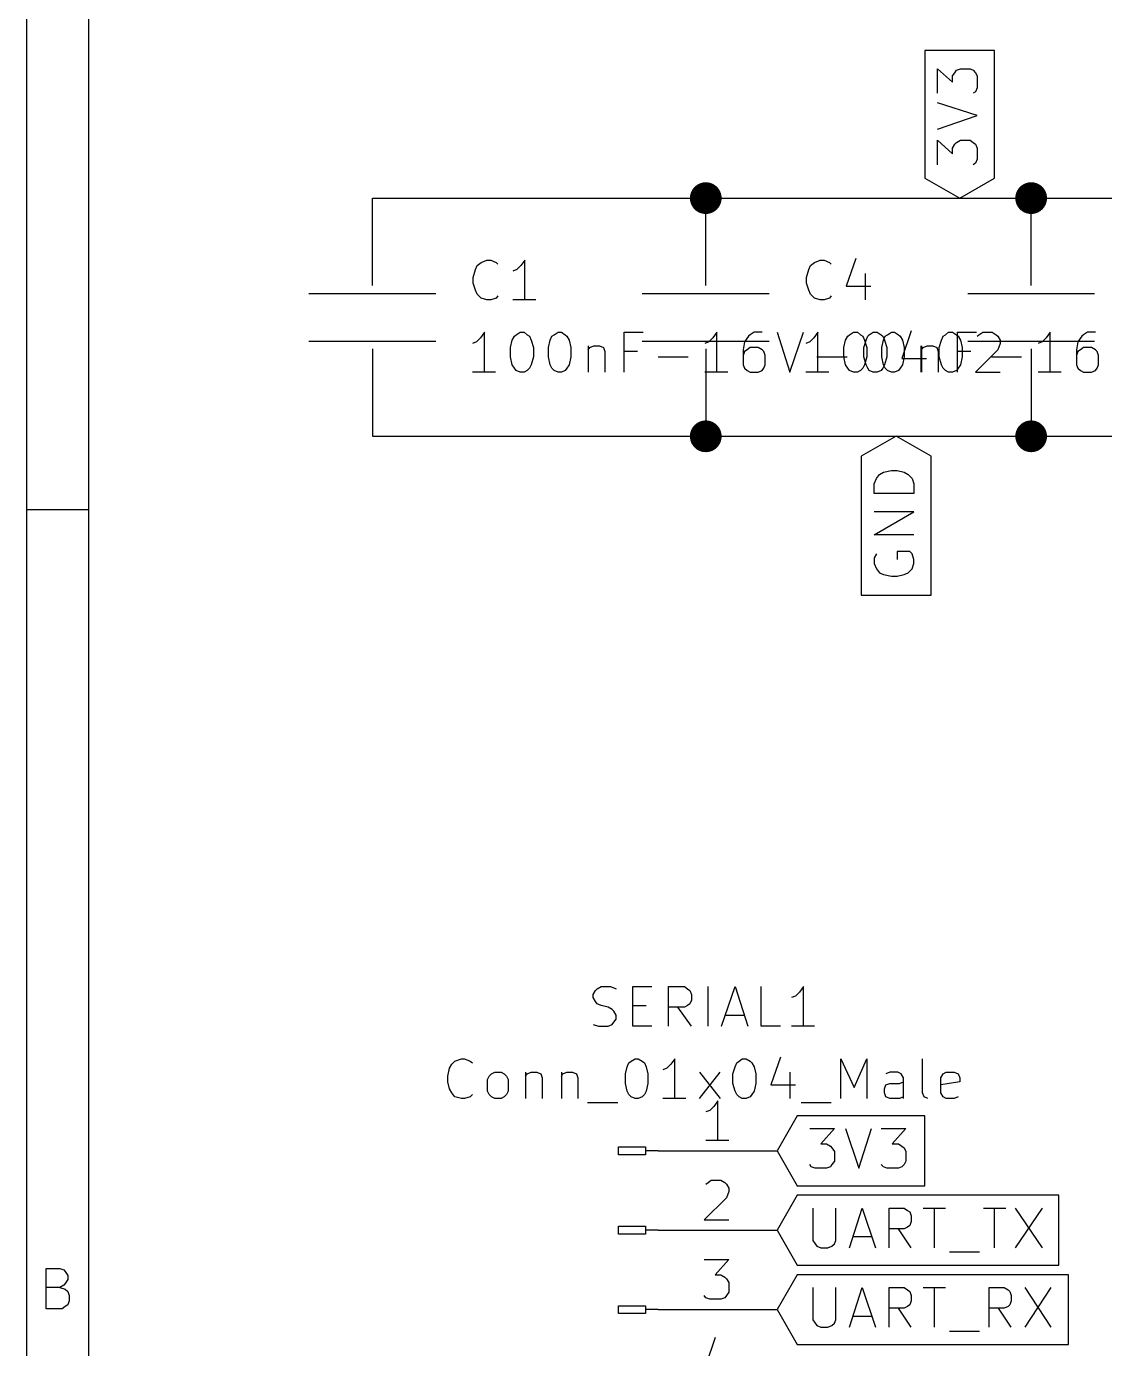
# Model space of a CAD drawing. Extents: x 0.4 to 11.3, y -7.9 to -0.4.
# Drawn here: x 0.394 to 1.752, y -3.419 to -1.754 of the extents above; entities that cross this region are included whole.
import ezdxf

# ---------------------------------------------------------------- set-up
doc = ezdxf.new("R2010")
doc.units = 0
doc.header["$MEASUREMENT"] = 0
for name, color, linetype in [('CYAN2', 4, 'CONTINUOUS'), ('GREEN2', 3, 'CONTINUOUS'), ('RED2', 1, 'CONTINUOUS')]:
    doc.layers.add(name, color=color, linetype=linetype)

msp = doc.modelspace()

# ---------------------------------------------------------------- linework, layer by layer
at = {"layer": 'CYAN2', "linetype": 'CONTINUOUS'}
for p, q in [((0.967, -2.051), (0.974, -2.048)), ((0.974, -2.048), (0.979, -2.048)), ((0.979, -2.048), (0.986, -2.051)), ((1.022, -2.048), (1.017, -2.055)), ((1.022, -2.098), (1.022, -2.048)), ((1.387, -2.051), (1.394, -2.048)), ((1.394, -2.048), (1.399, -2.048)), ((1.399, -2.048), (1.406, -2.051)), ((1.439, -2.046), (1.427, -2.081)), ((0.957, -2.07), (0.96, -2.06)), ((0.96, -2.06), (0.962, -2.055)), ((0.962, -2.055), (0.967, -2.051)), ((0.986, -2.051), (0.988, -2.053)), ((1.012, -2.06), (1.007, -2.062)), ((1.017, -2.055), (1.012, -2.06)), ((1.377, -2.07), (1.38, -2.06)), ((1.38, -2.06), (1.382, -2.055)), ((1.382, -2.055), (1.387, -2.051)), ((1.406, -2.051), (1.408, -2.053)), ((0.957, -2.077), (0.957, -2.07)), ((0.96, -2.086), (0.957, -2.077)), ((1.377, -2.077), (1.377, -2.07)), ((1.38, -2.086), (1.377, -2.077)), ((1.427, -2.081), (1.458, -2.081)), ((1.451, -2.065), (1.451, -2.098)), ((0.962, -2.091), (0.96, -2.086)), ((0.967, -2.096), (0.962, -2.091)), ((0.974, -2.098), (0.967, -2.096)), ((0.979, -2.098), (0.974, -2.098)), ((0.986, -2.096), (0.979, -2.098)), ((0.988, -2.093), (0.986, -2.096)), ((1.036, -2.098), (1.007, -2.098)), ((1.382, -2.091), (1.38, -2.086)), ((1.387, -2.096), (1.382, -2.091)), ((1.394, -2.098), (1.387, -2.096)), ((1.399, -2.098), (1.394, -2.098)), ((1.406, -2.096), (1.399, -2.098)), ((1.408, -2.093), (1.406, -2.096)), ((0.966, -2.146), (0.961, -2.151)), ((0.971, -2.139), (0.966, -2.146)), ((0.971, -2.189), (0.971, -2.139)), ((1.006, -2.149), (1.009, -2.144)), ((1.009, -2.144), (1.011, -2.142)), ((1.011, -2.142), (1.016, -2.139)), ((1.016, -2.139), (1.021, -2.139)), ((1.021, -2.139), (1.025, -2.142)), ((1.025, -2.142), (1.028, -2.144)), ((1.028, -2.144), (1.03, -2.149)), ((1.054, -2.149), (1.056, -2.144)), ((1.056, -2.144), (1.059, -2.142)), ((1.059, -2.142), (1.064, -2.139)), ((1.064, -2.139), (1.068, -2.139)), ((1.068, -2.139), (1.073, -2.142)), ((1.073, -2.142), (1.075, -2.144)), ((1.075, -2.144), (1.078, -2.149)), ((1.147, -2.189), (1.147, -2.139)), ((1.147, -2.139), (1.171, -2.139)), ((1.259, -2.146), (1.254, -2.151)), ((1.264, -2.139), (1.259, -2.146)), ((1.264, -2.189), (1.264, -2.139)), ((1.304, -2.144), (1.299, -2.151)), ((1.306, -2.142), (1.304, -2.144)), ((1.311, -2.139), (1.306, -2.142)), ((1.321, -2.139), (1.311, -2.139)), ((1.34, -2.139), (1.356, -2.189)), ((1.356, -2.189), (1.373, -2.139)), ((1.386, -2.146), (1.381, -2.151)), ((1.391, -2.139), (1.386, -2.146)), ((1.391, -2.189), (1.391, -2.139)), ((1.426, -2.149), (1.429, -2.144)), ((1.429, -2.144), (1.431, -2.142)), ((1.431, -2.142), (1.436, -2.139)), ((1.436, -2.139), (1.441, -2.139)), ((1.441, -2.139), (1.445, -2.142)), ((1.445, -2.142), (1.448, -2.144)), ((1.448, -2.144), (1.45, -2.149)), ((1.452, -2.149), (1.454, -2.144)), ((1.454, -2.144), (1.456, -2.142)), ((1.456, -2.142), (1.461, -2.139)), ((1.461, -2.139), (1.466, -2.139)), ((1.466, -2.139), (1.471, -2.142)), ((1.471, -2.142), (1.473, -2.144)), ((1.473, -2.144), (1.475, -2.149)), ((1.474, -2.149), (1.476, -2.144)), ((1.476, -2.144), (1.479, -2.142)), ((1.479, -2.142), (1.484, -2.139)), ((1.484, -2.139), (1.488, -2.139)), ((1.488, -2.139), (1.493, -2.142)), ((1.493, -2.142), (1.495, -2.144)), ((1.495, -2.144), (1.498, -2.149)), ((1.509, -2.137), (1.497, -2.172)), ((1.547, -2.149), (1.549, -2.144)), ((1.549, -2.144), (1.552, -2.142)), ((1.552, -2.142), (1.556, -2.139)), ((1.556, -2.139), (1.561, -2.139)), ((1.561, -2.139), (1.566, -2.142)), ((1.566, -2.142), (1.568, -2.144)), ((1.567, -2.189), (1.567, -2.139)), ((1.567, -2.139), (1.591, -2.139)), ((1.568, -2.144), (1.571, -2.149)), ((1.592, -2.144), (1.594, -2.142)), ((1.594, -2.142), (1.599, -2.139)), ((1.599, -2.139), (1.611, -2.139)), ((1.611, -2.139), (1.616, -2.142)), ((1.616, -2.142), (1.618, -2.144)), ((1.618, -2.144), (1.621, -2.149)), ((1.679, -2.146), (1.674, -2.151)), ((1.684, -2.139), (1.679, -2.146)), ((1.684, -2.189), (1.684, -2.139)), ((1.724, -2.144), (1.719, -2.151)), ((1.726, -2.142), (1.724, -2.144)), ((1.731, -2.139), (1.726, -2.142)), ((1.741, -2.139), (1.731, -2.139)), ((0.961, -2.151), (0.956, -2.153)), ((1.004, -2.158), (1.006, -2.149)), ((1.004, -2.17), (1.004, -2.158)), ((1.03, -2.149), (1.033, -2.158)), ((1.033, -2.158), (1.033, -2.17)), ((1.052, -2.158), (1.054, -2.149)), ((1.052, -2.17), (1.052, -2.158)), ((1.078, -2.149), (1.08, -2.158)), ((1.08, -2.158), (1.08, -2.17)), ((1.102, -2.156), (1.102, -2.189)), ((1.102, -2.161), (1.104, -2.158)), ((1.104, -2.158), (1.109, -2.156)), ((1.109, -2.156), (1.116, -2.156)), ((1.116, -2.156), (1.121, -2.158)), ((1.121, -2.158), (1.123, -2.163)), ((1.123, -2.163), (1.123, -2.189)), ((1.164, -2.163), (1.147, -2.163)), ((1.254, -2.151), (1.249, -2.153)), ((1.299, -2.151), (1.297, -2.161)), ((1.297, -2.161), (1.297, -2.18)), ((1.299, -2.163), (1.297, -2.168)), ((1.302, -2.161), (1.299, -2.163)), ((1.306, -2.158), (1.302, -2.161)), ((1.316, -2.158), (1.306, -2.158)), ((1.321, -2.161), (1.316, -2.158)), ((1.323, -2.163), (1.321, -2.161)), ((1.325, -2.168), (1.323, -2.163)), ((1.381, -2.151), (1.376, -2.153)), ((1.424, -2.158), (1.426, -2.149)), ((1.424, -2.17), (1.424, -2.158)), ((1.449, -2.158), (1.452, -2.149)), ((1.449, -2.17), (1.449, -2.158)), ((1.45, -2.149), (1.453, -2.158)), ((1.453, -2.158), (1.453, -2.17)), ((1.472, -2.158), (1.474, -2.149)), ((1.472, -2.17), (1.472, -2.158)), ((1.475, -2.149), (1.478, -2.158)), ((1.478, -2.158), (1.478, -2.17)), ((1.498, -2.149), (1.5, -2.158)), ((1.5, -2.158), (1.5, -2.17)), ((1.521, -2.156), (1.521, -2.189)), ((1.522, -2.156), (1.522, -2.189)), ((1.522, -2.161), (1.524, -2.158)), ((1.524, -2.158), (1.529, -2.156)), ((1.529, -2.156), (1.536, -2.156)), ((1.536, -2.156), (1.541, -2.158)), ((1.541, -2.158), (1.543, -2.163)), ((1.543, -2.163), (1.543, -2.189)), ((1.544, -2.158), (1.547, -2.149)), ((1.544, -2.17), (1.544, -2.158)), ((1.584, -2.163), (1.567, -2.163)), ((1.571, -2.149), (1.573, -2.158)), ((1.573, -2.158), (1.573, -2.17)), ((1.618, -2.161), (1.59, -2.189)), ((1.621, -2.153), (1.618, -2.161)), ((1.621, -2.149), (1.621, -2.153)), ((1.674, -2.151), (1.669, -2.153)), ((1.719, -2.151), (1.717, -2.161)), ((1.717, -2.161), (1.717, -2.18)), ((1.719, -2.163), (1.717, -2.168)), ((1.722, -2.161), (1.719, -2.163)), ((1.726, -2.158), (1.722, -2.161)), ((1.736, -2.158), (1.726, -2.158)), ((1.741, -2.161), (1.736, -2.158)), ((1.743, -2.163), (1.741, -2.161)), ((1.745, -2.168), (1.743, -2.163)), ((1.006, -2.18), (1.004, -2.17)), ((1.009, -2.184), (1.006, -2.18)), ((1.03, -2.18), (1.028, -2.184)), ((1.033, -2.17), (1.03, -2.18)), ((1.054, -2.18), (1.052, -2.17)), ((1.056, -2.184), (1.054, -2.18)), ((1.078, -2.18), (1.075, -2.184)), ((1.08, -2.17), (1.078, -2.18)), ((1.19, -2.17), (1.228, -2.17)), ((1.297, -2.18), (1.299, -2.184)), ((1.323, -2.184), (1.325, -2.18)), ((1.325, -2.18), (1.325, -2.168)), ((1.39, -2.17), (1.428, -2.17)), ((1.426, -2.18), (1.424, -2.17)), ((1.429, -2.184), (1.426, -2.18)), ((1.45, -2.18), (1.448, -2.184)), ((1.452, -2.18), (1.449, -2.17)), ((1.453, -2.17), (1.45, -2.18)), ((1.454, -2.184), (1.452, -2.18)), ((1.474, -2.18), (1.472, -2.17)), ((1.475, -2.18), (1.473, -2.184)), ((1.476, -2.184), (1.474, -2.18)), ((1.478, -2.17), (1.475, -2.18)), ((1.498, -2.18), (1.495, -2.184)), ((1.497, -2.172), (1.528, -2.172)), ((1.5, -2.17), (1.498, -2.18)), ((1.547, -2.18), (1.544, -2.17)), ((1.549, -2.184), (1.547, -2.18)), ((1.571, -2.18), (1.568, -2.184)), ((1.573, -2.17), (1.571, -2.18)), ((1.61, -2.17), (1.648, -2.17)), ((1.717, -2.18), (1.719, -2.184)), ((1.743, -2.184), (1.745, -2.18)), ((1.745, -2.18), (1.745, -2.168)), ((0.985, -2.189), (0.956, -2.189)), ((1.011, -2.187), (1.009, -2.184)), ((1.016, -2.189), (1.011, -2.187)), ((1.021, -2.189), (1.016, -2.189)), ((1.025, -2.187), (1.021, -2.189)), ((1.028, -2.184), (1.025, -2.187)), ((1.059, -2.187), (1.056, -2.184)), ((1.064, -2.189), (1.059, -2.187)), ((1.068, -2.189), (1.064, -2.189)), ((1.073, -2.187), (1.068, -2.189)), ((1.075, -2.184), (1.073, -2.187)), ((1.278, -2.189), (1.249, -2.189)), ((1.299, -2.184), (1.302, -2.187)), ((1.302, -2.187), (1.306, -2.189)), ((1.306, -2.189), (1.316, -2.189)), ((1.316, -2.189), (1.321, -2.187)), ((1.321, -2.187), (1.323, -2.184)), ((1.405, -2.189), (1.376, -2.189)), ((1.431, -2.187), (1.429, -2.184)), ((1.436, -2.189), (1.431, -2.187)), ((1.441, -2.189), (1.436, -2.189)), ((1.445, -2.187), (1.441, -2.189)), ((1.448, -2.184), (1.445, -2.187)), ((1.456, -2.187), (1.454, -2.184)), ((1.461, -2.189), (1.456, -2.187)), ((1.466, -2.189), (1.461, -2.189)), ((1.471, -2.187), (1.466, -2.189)), ((1.473, -2.184), (1.471, -2.187)), ((1.479, -2.187), (1.476, -2.184)), ((1.484, -2.189), (1.479, -2.187)), ((1.488, -2.189), (1.484, -2.189)), ((1.493, -2.187), (1.488, -2.189)), ((1.495, -2.184), (1.493, -2.187)), ((1.552, -2.187), (1.549, -2.184)), ((1.556, -2.189), (1.552, -2.187)), ((1.561, -2.189), (1.556, -2.189)), ((1.566, -2.187), (1.561, -2.189)), ((1.568, -2.184), (1.566, -2.187)), ((1.59, -2.189), (1.621, -2.189)), ((1.698, -2.189), (1.669, -2.189)), ((1.719, -2.184), (1.722, -2.187)), ((1.722, -2.187), (1.726, -2.189)), ((1.726, -2.189), (1.736, -2.189)), ((1.736, -2.189), (1.741, -2.187)), ((1.741, -2.187), (1.743, -2.184)), ((1.113, -2.966), (1.118, -2.963)), ((1.118, -2.963), (1.13, -2.963)), ((1.13, -2.963), (1.137, -2.966)), ((1.158, -3.013), (1.158, -2.963)), ((1.158, -2.963), (1.182, -2.963)), ((1.203, -3.013), (1.203, -2.963)), ((1.203, -2.963), (1.223, -2.963)), ((1.223, -2.963), (1.227, -2.966)), ((1.253, -3.013), (1.253, -2.963)), ((1.27, -3.013), (1.287, -2.963)), ((1.287, -2.963), (1.303, -3.013)), ((1.32, -3.013), (1.32, -2.963)), ((1.373, -2.963), (1.368, -2.97)), ((1.373, -3.013), (1.373, -2.963)), ((1.108, -2.973), (1.111, -2.968)), ((1.108, -2.977), (1.108, -2.973)), ((1.111, -2.982), (1.108, -2.977)), ((1.111, -2.968), (1.113, -2.966)), ((1.227, -2.966), (1.23, -2.968)), ((1.23, -2.968), (1.232, -2.973)), ((1.232, -2.98), (1.23, -2.985)), ((1.232, -2.973), (1.232, -2.98)), ((1.363, -2.975), (1.358, -2.977)), ((1.368, -2.97), (1.363, -2.975)), ((1.113, -2.985), (1.111, -2.982)), ((1.118, -2.987), (1.113, -2.985)), ((1.127, -2.989), (1.118, -2.987)), ((1.132, -2.992), (1.127, -2.989)), ((1.134, -2.994), (1.132, -2.992)), ((1.137, -2.999), (1.134, -2.994)), ((1.158, -2.987), (1.175, -2.987)), ((1.223, -2.989), (1.203, -2.989)), ((1.232, -3.013), (1.215, -2.989)), ((1.227, -2.987), (1.223, -2.989)), ((1.23, -2.985), (1.227, -2.987)), ((1.108, -3.011), (1.115, -3.013)), ((1.115, -3.013), (1.127, -3.013)), ((1.127, -3.013), (1.132, -3.011)), ((1.132, -3.011), (1.134, -3.008)), ((1.134, -3.008), (1.137, -3.004)), ((1.137, -3.004), (1.137, -2.999)), ((1.182, -3.013), (1.158, -3.013)), ((1.275, -2.999), (1.299, -2.999)), ((1.344, -3.013), (1.32, -3.013)), ((1.387, -3.013), (1.358, -3.013)), ((0.927, -3.066), (0.93, -3.061)), ((0.93, -3.061), (0.934, -3.057)), ((0.934, -3.057), (0.942, -3.054)), ((0.942, -3.054), (0.946, -3.054)), ((0.946, -3.054), (0.953, -3.057)), ((0.953, -3.057), (0.956, -3.059)), ((1.149, -3.073), (1.151, -3.064)), ((1.151, -3.064), (1.153, -3.059)), ((1.153, -3.059), (1.156, -3.057)), ((1.156, -3.057), (1.161, -3.054)), ((1.161, -3.054), (1.165, -3.054)), ((1.165, -3.054), (1.17, -3.057)), ((1.17, -3.057), (1.173, -3.059)), ((1.173, -3.059), (1.175, -3.064)), ((1.175, -3.064), (1.177, -3.073)), ((1.206, -3.061), (1.201, -3.066)), ((1.211, -3.054), (1.206, -3.061)), ((1.211, -3.104), (1.211, -3.054)), ((1.284, -3.073), (1.287, -3.064)), ((1.287, -3.064), (1.289, -3.059)), ((1.289, -3.059), (1.292, -3.057)), ((1.292, -3.057), (1.296, -3.054)), ((1.296, -3.054), (1.301, -3.054)), ((1.301, -3.054), (1.306, -3.057)), ((1.306, -3.057), (1.308, -3.059)), ((1.308, -3.059), (1.311, -3.064)), ((1.311, -3.064), (1.313, -3.073)), ((1.344, -3.052), (1.332, -3.087)), ((1.42, -3.104), (1.42, -3.054)), ((1.42, -3.054), (1.437, -3.09)), ((1.437, -3.09), (1.453, -3.054)), ((1.453, -3.054), (1.453, -3.104)), ((1.523, -3.097), (1.523, -3.054)), ((0.925, -3.076), (0.927, -3.066)), ((0.925, -3.083), (0.925, -3.076)), ((0.975, -3.08), (0.977, -3.076)), ((0.975, -3.095), (0.975, -3.08)), ((0.977, -3.076), (0.98, -3.073)), ((0.98, -3.073), (0.984, -3.071)), ((0.984, -3.071), (0.992, -3.071)), ((0.992, -3.071), (0.996, -3.073)), ((0.996, -3.073), (0.999, -3.076)), ((0.999, -3.076), (1.001, -3.08)), ((1.001, -3.08), (1.001, -3.095)), ((1.023, -3.071), (1.023, -3.104)), ((1.023, -3.076), (1.025, -3.073)), ((1.025, -3.073), (1.03, -3.071)), ((1.03, -3.071), (1.037, -3.071)), ((1.037, -3.071), (1.042, -3.073)), ((1.042, -3.073), (1.044, -3.078)), ((1.044, -3.078), (1.044, -3.104)), ((1.068, -3.071), (1.068, -3.104)), ((1.068, -3.076), (1.07, -3.073)), ((1.07, -3.073), (1.075, -3.071)), ((1.075, -3.071), (1.082, -3.071)), ((1.082, -3.071), (1.087, -3.073)), ((1.087, -3.073), (1.089, -3.078)), ((1.089, -3.078), (1.089, -3.104)), ((1.149, -3.085), (1.149, -3.073)), ((1.177, -3.073), (1.177, -3.085)), ((1.201, -3.066), (1.196, -3.068)), ((1.242, -3.104), (1.268, -3.071)), ((1.242, -3.071), (1.268, -3.104)), ((1.284, -3.085), (1.284, -3.073)), ((1.313, -3.073), (1.313, -3.085)), ((1.356, -3.071), (1.356, -3.104)), ((1.482, -3.071), (1.477, -3.073)), ((1.492, -3.071), (1.482, -3.071)), ((1.496, -3.073), (1.492, -3.071)), ((1.499, -3.078), (1.496, -3.073)), ((1.499, -3.104), (1.499, -3.078)), ((1.546, -3.078), (1.549, -3.073)), ((1.546, -3.097), (1.546, -3.078)), ((1.549, -3.073), (1.553, -3.071)), ((1.553, -3.071), (1.563, -3.071)), ((1.563, -3.071), (1.568, -3.073)), ((1.568, -3.073), (1.57, -3.078)), ((1.57, -3.078), (1.57, -3.083)), ((0.927, -3.092), (0.925, -3.083)), ((0.93, -3.097), (0.927, -3.092)), ((0.934, -3.102), (0.93, -3.097)), ((0.977, -3.099), (0.975, -3.095)), ((1.001, -3.095), (0.999, -3.099)), ((1.151, -3.095), (1.149, -3.085)), ((1.153, -3.099), (1.151, -3.095)), ((1.175, -3.095), (1.173, -3.099)), ((1.177, -3.085), (1.175, -3.095)), ((1.287, -3.095), (1.284, -3.085)), ((1.289, -3.099), (1.287, -3.095)), ((1.311, -3.095), (1.308, -3.099)), ((1.313, -3.085), (1.311, -3.095)), ((1.332, -3.087), (1.363, -3.087)), ((1.475, -3.092), (1.477, -3.087)), ((1.475, -3.097), (1.475, -3.092)), ((1.477, -3.102), (1.475, -3.097)), ((1.477, -3.087), (1.482, -3.085)), ((1.482, -3.085), (1.494, -3.085)), ((1.494, -3.085), (1.499, -3.083)), ((1.525, -3.102), (1.523, -3.097)), ((1.57, -3.083), (1.546, -3.087)), ((1.549, -3.102), (1.546, -3.097)), ((0.942, -3.104), (0.934, -3.102)), ((0.946, -3.104), (0.942, -3.104)), ((0.953, -3.102), (0.946, -3.104)), ((0.956, -3.099), (0.953, -3.102)), ((0.98, -3.102), (0.977, -3.099)), ((0.984, -3.104), (0.98, -3.102)), ((0.992, -3.104), (0.984, -3.104)), ((0.996, -3.102), (0.992, -3.104)), ((0.999, -3.099), (0.996, -3.102)), ((1.101, -3.109), (1.139, -3.109)), ((1.156, -3.102), (1.153, -3.099)), ((1.161, -3.104), (1.156, -3.102)), ((1.165, -3.104), (1.161, -3.104)), ((1.17, -3.102), (1.165, -3.104)), ((1.173, -3.099), (1.17, -3.102)), ((1.225, -3.104), (1.196, -3.104)), ((1.292, -3.102), (1.289, -3.099)), ((1.296, -3.104), (1.292, -3.102)), ((1.301, -3.104), (1.296, -3.104)), ((1.306, -3.102), (1.301, -3.104)), ((1.308, -3.099), (1.306, -3.102)), ((1.37, -3.109), (1.408, -3.109)), ((1.482, -3.104), (1.477, -3.102)), ((1.494, -3.104), (1.482, -3.104)), ((1.499, -3.102), (1.494, -3.104)), ((1.53, -3.104), (1.525, -3.102)), ((1.553, -3.104), (1.549, -3.102)), ((1.563, -3.104), (1.553, -3.104)), ((1.568, -3.102), (1.563, -3.104))]:
    msp.add_line(p, q, dxfattribs=at)
at = {"layer": 'GREEN2', "linetype": 'CONTINUOUS'}
for p, q in [((0.83, -1.97), (1.25, -1.97)), ((1.25, -1.97), (1.66, -1.97)), ((1.66, -1.97), (2.12, -1.97)), ((0.83, -2.27), (1.25, -2.27)), ((1.25, -2.27), (1.66, -2.27)), ((1.66, -2.27), (2.12, -2.27))]:
    msp.add_line(p, q, dxfattribs=at)
at = {"layer": 'GREEN2', "const_width": 0.02}
for points in [[(1.24, -1.97, 1), (1.26, -1.97, 1)], [(1.65, -1.97, 1), (1.67, -1.97, 1)], [(1.24, -2.27, 1), (1.26, -2.27, 1)], [(1.65, -2.27, 1), (1.67, -2.27, 1)]]:
    msp.add_lwpolyline(points, format="xyb", close=True, dxfattribs=at)
at = {"layer": 'RED2', "linetype": 'CONTINUOUS'}
for p, q in [((0.394, -0.394), (0.394, -7.874)), ((0.472, -0.472), (0.472, -7.796)), ((1.57, -1.784), (1.526, -1.784)), ((1.526, -1.784), (1.526, -1.945)), ((1.614, -1.784), (1.57, -1.784)), ((1.614, -1.945), (1.614, -1.784)), ((1.542, -1.838), (1.542, -1.807)), ((1.542, -1.807), (1.561, -1.824)), ((1.561, -1.816), (1.564, -1.812)), ((1.564, -1.812), (1.566, -1.809)), ((1.566, -1.809), (1.571, -1.807)), ((1.571, -1.807), (1.583, -1.807)), ((1.583, -1.807), (1.587, -1.809)), ((1.587, -1.809), (1.59, -1.812)), ((1.59, -1.812), (1.592, -1.816)), ((1.561, -1.824), (1.561, -1.816)), ((1.592, -1.831), (1.59, -1.836)), ((1.592, -1.816), (1.592, -1.831)), ((1.59, -1.836), (1.587, -1.838)), ((1.592, -1.866), (1.542, -1.85)), ((1.542, -1.883), (1.592, -1.866)), ((1.542, -1.928), (1.542, -1.897)), ((1.542, -1.897), (1.561, -1.914)), ((1.566, -1.9), (1.571, -1.897)), ((1.571, -1.897), (1.583, -1.897)), ((1.583, -1.897), (1.587, -1.9)), ((1.561, -1.907), (1.564, -1.902)), ((1.561, -1.914), (1.561, -1.907)), ((1.564, -1.902), (1.566, -1.9)), ((1.587, -1.9), (1.59, -1.902)), ((1.59, -1.902), (1.592, -1.907)), ((1.592, -1.907), (1.592, -1.921)), ((1.59, -1.926), (1.587, -1.928)), ((1.592, -1.921), (1.59, -1.926)), ((1.526, -1.945), (1.57, -1.97)), ((1.57, -1.97), (1.614, -1.945)), ((0.83, -2.08), (0.83, -1.97)), ((1.25, -2.08), (1.25, -1.97)), ((1.66, -2.08), (1.66, -1.97)), ((0.75, -2.09), (0.91, -2.09)), ((1.17, -2.09), (1.33, -2.09)), ((1.58, -2.09), (1.74, -2.09)), ((0.75, -2.15), (0.91, -2.15)), ((0.83, -2.16), (0.83, -2.27)), ((1.17, -2.15), (1.33, -2.15)), ((1.25, -2.16), (1.25, -2.27)), ((1.58, -2.15), (1.74, -2.15)), ((1.66, -2.16), (1.66, -2.27)), ((1.49, -2.27), (1.446, -2.295)), ((1.534, -2.295), (1.49, -2.27)), ((1.446, -2.295), (1.446, -2.47)), ((1.534, -2.47), (1.534, -2.295)), ((1.474, -2.315), (1.484, -2.313)), ((1.484, -2.313), (1.491, -2.313)), ((1.491, -2.313), (1.5, -2.315)), ((1.462, -2.33), (1.465, -2.323)), ((1.462, -2.342), (1.462, -2.33)), ((1.465, -2.323), (1.469, -2.318)), ((1.469, -2.318), (1.474, -2.315)), ((1.5, -2.315), (1.505, -2.318)), ((1.505, -2.318), (1.51, -2.323)), ((1.51, -2.323), (1.512, -2.33)), ((1.512, -2.33), (1.512, -2.342)), ((1.512, -2.342), (1.462, -2.342)), ((0.394, -2.362), (0.472, -2.362)), ((1.462, -2.394), (1.512, -2.365)), ((1.512, -2.365), (1.462, -2.365)), ((1.512, -2.394), (1.462, -2.394)), ((1.465, -2.418), (1.462, -2.423)), ((1.462, -2.423), (1.462, -2.43)), ((1.462, -2.43), (1.465, -2.437)), ((1.507, -2.415), (1.491, -2.415)), ((1.491, -2.415), (1.491, -2.425)), ((1.51, -2.418), (1.507, -2.415)), ((1.512, -2.425), (1.51, -2.418)), ((1.51, -2.437), (1.512, -2.43)), ((1.512, -2.43), (1.512, -2.425)), ((1.465, -2.437), (1.469, -2.442)), ((1.469, -2.442), (1.474, -2.444)), ((1.474, -2.444), (1.484, -2.446)), ((1.484, -2.446), (1.491, -2.446)), ((1.491, -2.446), (1.5, -2.444)), ((1.5, -2.444), (1.505, -2.442)), ((1.505, -2.442), (1.51, -2.437)), ((1.446, -2.47), (1.49, -2.47)), ((1.49, -2.47), (1.534, -2.47)), ((1.26, -3.114), (1.255, -3.119)), ((1.265, -3.107), (1.26, -3.114)), ((1.265, -3.157), (1.265, -3.107)), ((1.255, -3.119), (1.25, -3.121)), ((1.365, -3.126), (1.34, -3.17)), ((1.526, -3.126), (1.365, -3.126)), ((1.526, -3.17), (1.526, -3.126)), ((1.381, -3.142), (1.412, -3.142)), ((1.412, -3.142), (1.395, -3.161)), ((1.426, -3.142), (1.443, -3.192)), ((1.443, -3.192), (1.459, -3.142)), ((1.471, -3.142), (1.502, -3.142)), ((1.502, -3.142), (1.485, -3.161)), ((1.279, -3.157), (1.25, -3.157)), ((1.395, -3.161), (1.402, -3.161)), ((1.402, -3.161), (1.407, -3.164)), ((1.485, -3.161), (1.493, -3.161)), ((1.493, -3.161), (1.497, -3.164)), ((1.14, -3.175), (1.14, -3.165)), ((1.14, -3.165), (1.174, -3.165)), ((1.174, -3.175), (1.14, -3.175)), ((1.174, -3.165), (1.174, -3.175)), ((1.19, -3.17), (1.174, -3.17)), ((1.19, -3.17), (1.34, -3.17)), ((1.34, -3.17), (1.365, -3.214)), ((1.407, -3.164), (1.409, -3.166)), ((1.409, -3.166), (1.412, -3.171)), ((1.412, -3.171), (1.412, -3.183)), ((1.497, -3.164), (1.5, -3.166)), ((1.5, -3.166), (1.502, -3.171)), ((1.502, -3.171), (1.502, -3.183)), ((1.526, -3.214), (1.526, -3.17)), ((1.383, -3.19), (1.381, -3.187)), ((1.388, -3.192), (1.383, -3.19)), ((1.402, -3.192), (1.388, -3.192)), ((1.407, -3.19), (1.402, -3.192)), ((1.409, -3.187), (1.407, -3.19)), ((1.412, -3.183), (1.409, -3.187)), ((1.474, -3.19), (1.471, -3.187)), ((1.478, -3.192), (1.474, -3.19)), ((1.493, -3.192), (1.478, -3.192)), ((1.497, -3.19), (1.493, -3.192)), ((1.5, -3.187), (1.497, -3.19)), ((1.502, -3.183), (1.5, -3.187)), ((1.25, -3.212), (1.253, -3.21)), ((1.253, -3.21), (1.257, -3.207)), ((1.257, -3.207), (1.269, -3.207)), ((1.269, -3.207), (1.274, -3.21)), ((1.274, -3.21), (1.276, -3.212)), ((1.276, -3.212), (1.279, -3.217)), ((1.276, -3.229), (1.248, -3.257)), ((1.279, -3.221), (1.276, -3.229)), ((1.279, -3.217), (1.279, -3.221)), ((1.365, -3.226), (1.34, -3.27)), ((1.365, -3.214), (1.526, -3.214)), ((1.695, -3.226), (1.365, -3.226)), ((1.695, -3.27), (1.695, -3.226)), ((1.385, -3.242), (1.385, -3.283)), ((1.414, -3.283), (1.414, -3.242)), ((1.431, -3.292), (1.447, -3.242)), ((1.447, -3.242), (1.464, -3.292)), ((1.481, -3.292), (1.481, -3.242)), ((1.481, -3.242), (1.5, -3.242)), ((1.5, -3.242), (1.504, -3.245)), ((1.504, -3.245), (1.507, -3.247)), ((1.507, -3.247), (1.509, -3.252)), ((1.524, -3.242), (1.552, -3.242)), ((1.538, -3.292), (1.538, -3.242)), ((1.6, -3.242), (1.628, -3.242)), ((1.614, -3.292), (1.614, -3.242)), ((1.64, -3.242), (1.674, -3.292)), ((1.674, -3.242), (1.64, -3.292)), ((1.248, -3.257), (1.279, -3.257)), ((1.509, -3.259), (1.507, -3.264)), ((1.509, -3.252), (1.509, -3.259)), ((1.14, -3.275), (1.14, -3.265)), ((1.14, -3.265), (1.174, -3.265)), ((1.174, -3.275), (1.14, -3.275)), ((1.174, -3.265), (1.174, -3.275)), ((1.19, -3.27), (1.174, -3.27)), ((1.19, -3.27), (1.34, -3.27)), ((1.34, -3.27), (1.365, -3.314)), ((1.435, -3.278), (1.459, -3.278)), ((1.5, -3.268), (1.481, -3.268)), ((1.509, -3.292), (1.493, -3.268)), ((1.504, -3.266), (1.5, -3.268)), ((1.507, -3.264), (1.504, -3.266)), ((1.695, -3.314), (1.695, -3.27)), ((1.385, -3.283), (1.388, -3.287)), ((1.388, -3.287), (1.39, -3.29)), ((1.39, -3.29), (1.395, -3.292)), ((1.395, -3.292), (1.404, -3.292)), ((1.404, -3.292), (1.409, -3.29)), ((1.409, -3.29), (1.412, -3.287)), ((1.412, -3.287), (1.414, -3.283)), ((1.557, -3.297), (1.595, -3.297)), ((1.248, -3.307), (1.279, -3.307)), ((1.279, -3.307), (1.262, -3.326)), ((0.419, -3.369), (0.419, -3.318)), ((0.419, -3.318), (0.436, -3.318)), ((0.436, -3.318), (0.441, -3.32)), ((0.441, -3.32), (0.443, -3.322)), ((0.443, -3.322), (0.446, -3.327)), ((0.446, -3.327), (0.446, -3.332)), ((1.262, -3.326), (1.269, -3.326)), ((1.269, -3.326), (1.274, -3.329)), ((1.274, -3.329), (1.276, -3.331)), ((1.365, -3.326), (1.34, -3.37)), ((1.365, -3.314), (1.695, -3.314)), ((1.707, -3.326), (1.365, -3.326)), ((1.707, -3.37), (1.707, -3.326)), ((0.436, -3.342), (0.419, -3.342)), ((0.441, -3.339), (0.436, -3.342)), ((0.436, -3.342), (0.443, -3.344)), ((0.443, -3.337), (0.441, -3.339)), ((0.446, -3.332), (0.443, -3.337)), ((0.443, -3.344), (0.446, -3.347)), ((0.446, -3.347), (0.448, -3.352)), ((1.276, -3.331), (1.279, -3.336)), ((1.279, -3.336), (1.279, -3.348)), ((1.385, -3.342), (1.385, -3.383)), ((1.414, -3.383), (1.414, -3.342)), ((1.431, -3.392), (1.447, -3.342)), ((1.447, -3.342), (1.464, -3.392)), ((1.481, -3.392), (1.481, -3.342)), ((1.481, -3.342), (1.5, -3.342)), ((1.5, -3.342), (1.504, -3.345)), ((1.504, -3.345), (1.507, -3.347)), ((1.507, -3.347), (1.509, -3.352)), ((1.524, -3.342), (1.552, -3.342)), ((1.538, -3.392), (1.538, -3.342)), ((1.607, -3.392), (1.607, -3.342)), ((1.607, -3.342), (1.626, -3.342)), ((1.626, -3.342), (1.631, -3.345)), ((1.631, -3.345), (1.633, -3.347)), ((1.633, -3.347), (1.635, -3.352)), ((1.652, -3.342), (1.685, -3.392)), ((1.685, -3.342), (1.652, -3.392)), ((0.448, -3.359), (0.446, -3.364)), ((0.448, -3.352), (0.448, -3.359)), ((1.25, -3.355), (1.248, -3.352)), ((1.255, -3.357), (1.25, -3.355)), ((1.269, -3.357), (1.255, -3.357)), ((1.274, -3.355), (1.269, -3.357)), ((1.276, -3.352), (1.274, -3.355)), ((1.279, -3.348), (1.276, -3.352)), ((1.509, -3.359), (1.507, -3.364)), ((1.509, -3.352), (1.509, -3.359)), ((1.635, -3.359), (1.633, -3.364)), ((1.635, -3.352), (1.635, -3.359)), ((0.439, -3.369), (0.419, -3.369)), ((0.443, -3.366), (0.439, -3.369)), ((0.446, -3.364), (0.443, -3.366)), ((1.14, -3.375), (1.14, -3.365)), ((1.14, -3.365), (1.174, -3.365)), ((1.174, -3.375), (1.14, -3.375)), ((1.174, -3.365), (1.174, -3.375)), ((1.19, -3.37), (1.174, -3.37)), ((1.19, -3.37), (1.34, -3.37)), ((1.34, -3.37), (1.365, -3.414)), ((1.435, -3.378), (1.459, -3.378)), ((1.5, -3.368), (1.481, -3.368)), ((1.509, -3.392), (1.493, -3.368)), ((1.504, -3.366), (1.5, -3.368)), ((1.507, -3.364), (1.504, -3.366)), ((1.626, -3.368), (1.607, -3.368)), ((1.635, -3.392), (1.619, -3.368)), ((1.631, -3.366), (1.626, -3.368)), ((1.633, -3.364), (1.631, -3.366)), ((1.707, -3.414), (1.707, -3.37)), ((1.385, -3.383), (1.388, -3.387)), ((1.388, -3.387), (1.39, -3.39)), ((1.39, -3.39), (1.395, -3.392)), ((1.395, -3.392), (1.404, -3.392)), ((1.404, -3.392), (1.409, -3.39)), ((1.409, -3.39), (1.412, -3.387)), ((1.412, -3.387), (1.414, -3.383)), ((1.557, -3.397), (1.595, -3.397)), ((1.262, -3.405), (1.25, -3.44)), ((1.365, -3.414), (1.707, -3.414))]:
    msp.add_line(p, q, dxfattribs=at)

doc.saveas('drawing.dxf')
